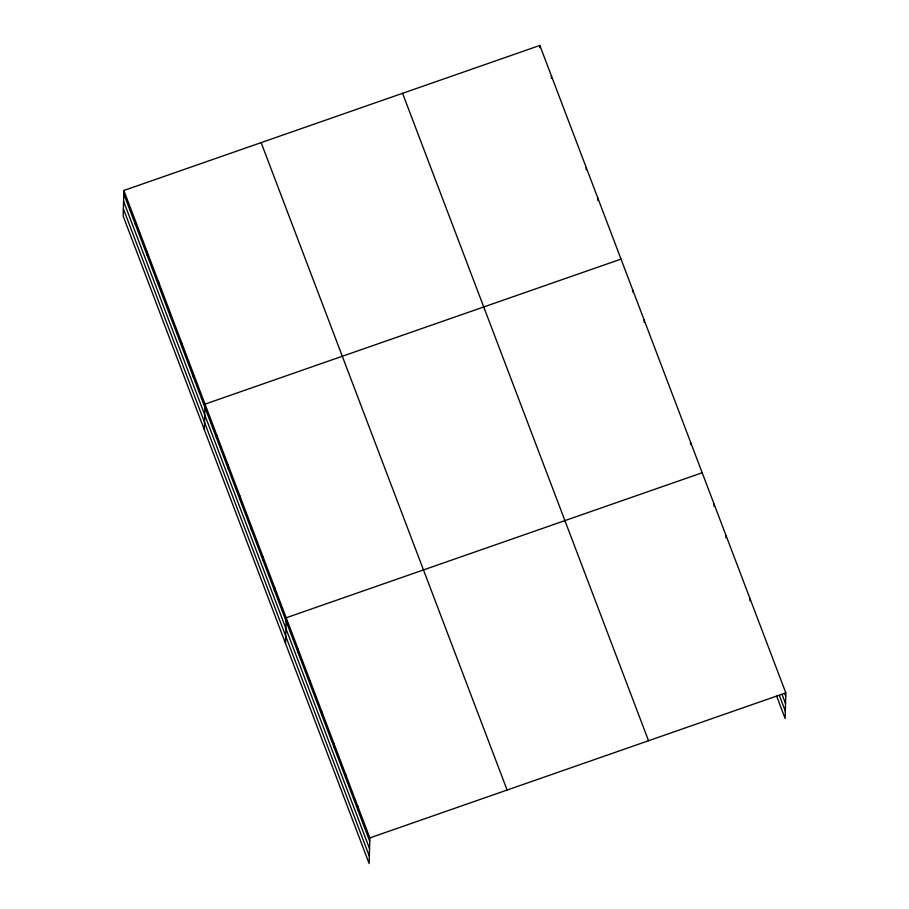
<?xml version="1.0" encoding="UTF-8"?>
<svg xmlns="http://www.w3.org/2000/svg" width="909" height="909" viewBox="0 0 909 909"><rect width="100%" height="100%" fill="white"/><g stroke="black" fill="none" stroke-linecap="round" stroke-linejoin="round"><path stroke-width="1.36" d="M123.851 190.481L123.181 216.126L369.156 863.55L369.827 837.905L123.851 190.481L539.844 45.45L785.819 692.874L785.149 718.519L776.684 696.249M135.361 224.409L135.452 221.001M146.951 254.929L147.042 251.52M158.552 285.46L158.643 282.04M170.142 315.98L170.233 312.56M181.743 346.499L181.834 343.079M193.344 377.019L193.424 373.61M204.355 429.775L205.025 404.13L621.017 259.099M216.535 438.058L216.615 434.65M228.125 468.589L228.216 465.169M239.726 499.109L239.817 495.689M251.316 529.629L251.407 526.209M262.917 560.149L263.008 556.74M274.507 590.668L274.598 587.259M285.528 643.424L286.199 617.779L702.191 472.748M298.05 652.639L298.141 649.219M310.003 684.079L310.094 680.671M321.945 715.531L322.036 712.122M333.898 746.982L333.989 743.562M345.84 778.422L345.931 775.013M357.794 809.874L357.885 806.453M539.787 47.722L539.844 45.45M551.377 78.242L551.433 75.97M586.169 169.813L586.225 167.54M597.758 200.332L597.827 198.06M632.55 291.903L632.607 289.619M644.151 322.422L644.208 320.138M690.533 444.501L690.59 442.228M714.076 506.472L714.133 504.2M726.018 537.923L726.086 535.64M749.914 600.815L749.982 598.531M369.827 837.905L785.819 692.874M784.74 693.669L785.728 696.294M782.058 694.453L785.535 703.623M779.365 695.465L785.342 711.19M402.562 93.309L648.537 740.733M261.133 142.622L507.108 790.046M123.76 193.89L369.736 841.314M123.567 201.23L369.543 848.654M123.374 208.786L369.349 856.21"/></g></svg>
